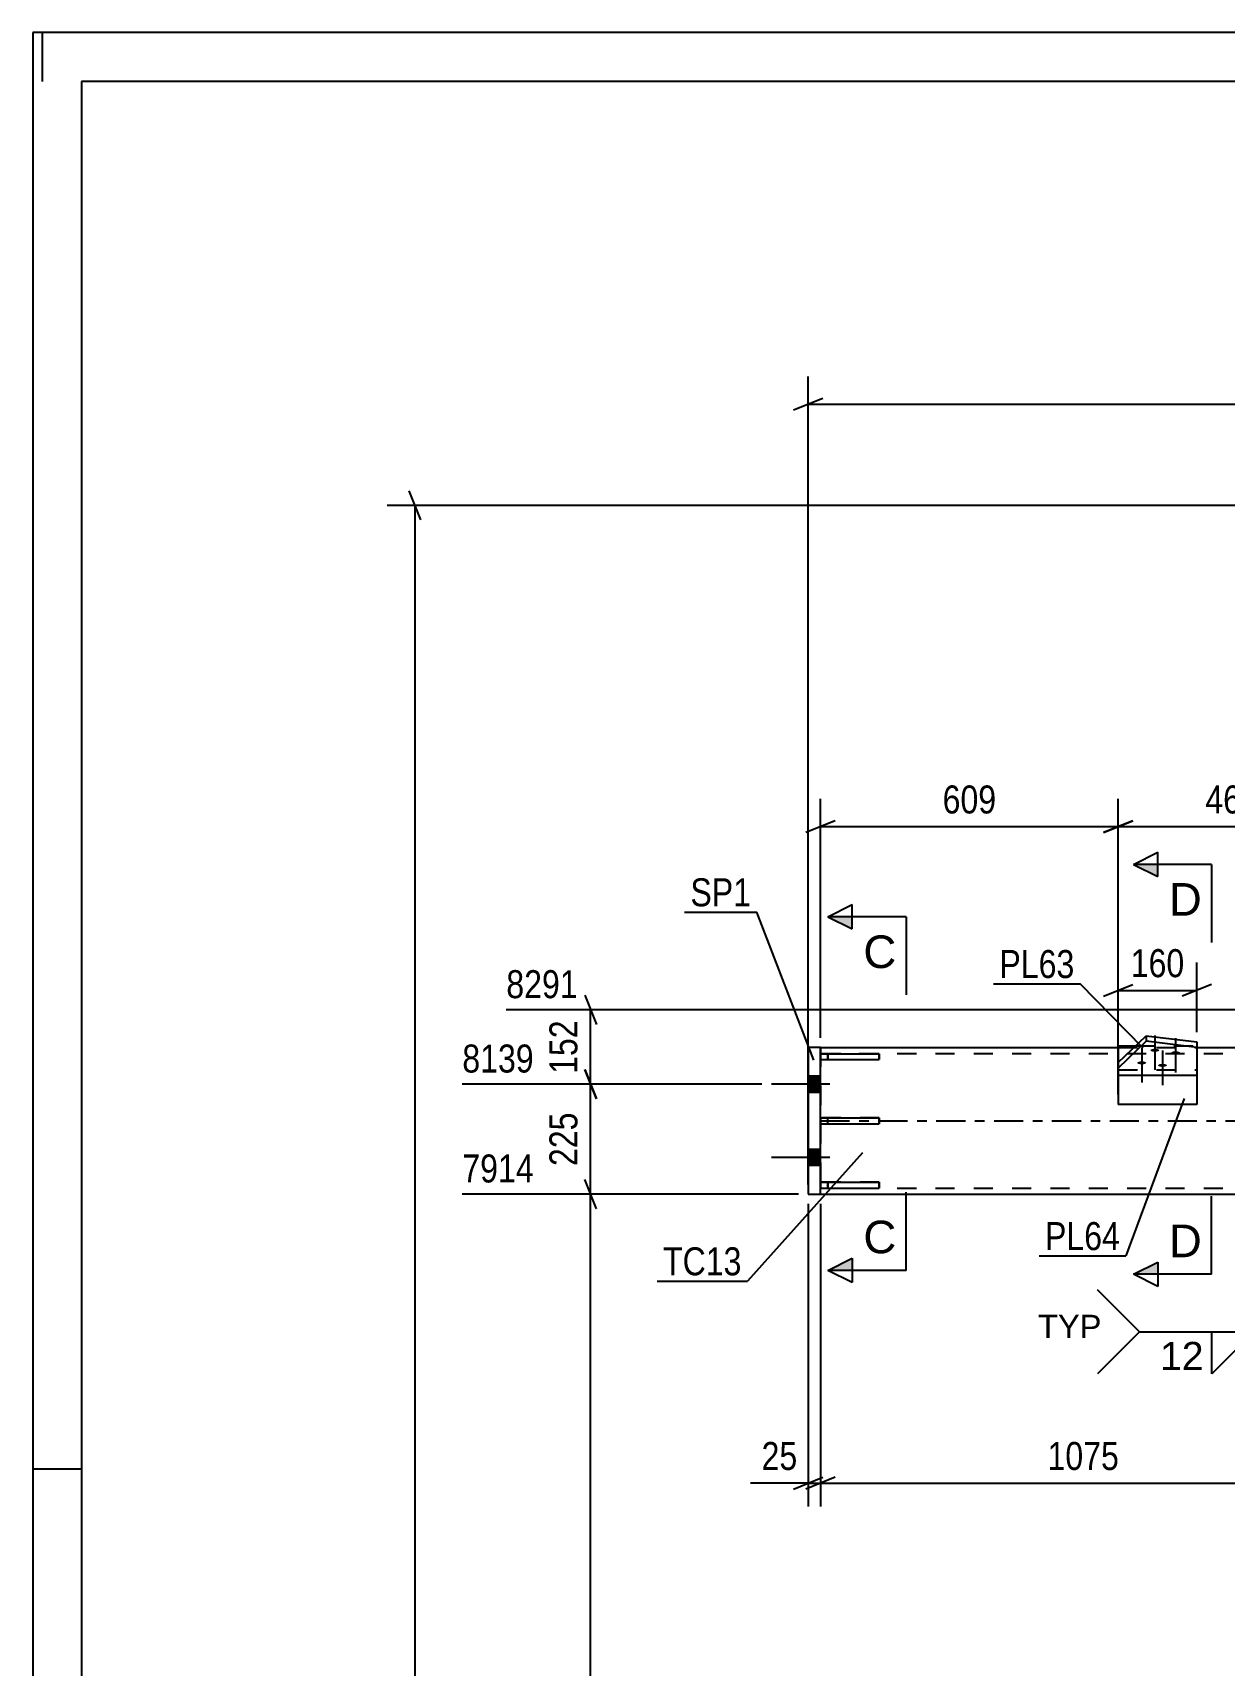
# Model space of a CAD drawing. Header units: millimetres. Extents: x 0 to 841, y 0 to 594.
# Drawn here: x 0 to 121.9, y 426.9 to 594 of the extents above; entities that cross this region are included whole.
import ezdxf

# ---------------------------------------------------------------- set-up
doc = ezdxf.new("R2010")
doc.units = ezdxf.units.MM
doc.linetypes.add('DXK_LINE_DOT2', pattern=[3.9198, 1.9599, -1.9599])
doc.linetypes.add('DXK_LINE_DOT3', pattern=[5.9187, 2.979, -0.9799, 0.9799, -0.9799])
doc.styles.add('Arial', font='ARIAL.TTF', dxfattribs={"height": 0.2})
doc.styles.add('Arial Narrow', font='ARIALN.TTF', dxfattribs={"height": 0.2})

# ---------------------------------------------------------------- blocks, each defined once
blk = doc.blocks.new('Unknown-682121906-1161')
at = {"color": 5, "linetype": 'Continuous'}
for p, q in [((841, 594), (0, 594)), ((0, 594), (0, 0)), ((1, 589), (1, 594)), ((836, 589), (5, 589)), ((5, 589), (5, 5)), ((5, 447), (0, 447))]:
    blk.add_line(p, q, dxfattribs=at)
blk = doc.blocks.new('Part-682121906-6011 - 5917')
at = {"color": 2, "linetype": 'Continuous'}
for p, q in [((80.59, 482.94), (86.59, 482.94)), ((80.59, 482.94), (80.59, 482.34)), ((86.59, 482.94), (86.59, 482.34)), ((80.59, 482.34), (86.59, 482.34))]:
    blk.add_line(p, q, dxfattribs=at)
at = {"color": 7, "linetype": 'DXK_LINE_DOT2'}
blk.add_line((81.34, 482.34), (81.34, 482.94), dxfattribs=at)
blk = doc.blocks.new('Part-682121906-6012 - 5917')
at = {"color": 2, "linetype": 'Continuous'}
for p, q in [((80.59, 489.51), (86.59, 489.51)), ((80.59, 489.51), (80.59, 488.91)), ((80.59, 488.91), (86.59, 488.91)), ((86.59, 489.51), (86.59, 488.91))]:
    blk.add_line(p, q, dxfattribs=at)
at = {"color": 7, "linetype": 'DXK_LINE_DOT2'}
blk.add_line((81.34, 488.91), (81.34, 489.51), dxfattribs=at)
blk = doc.blocks.new('Part-682121906-6016 - 5917')
at = {"color": 7, "linetype": 'DXK_LINE_DOT2'}
for p, q in [((86.59, 476.36), (80.59, 476.36)), ((80.59, 476.36), (80.59, 475.76)), ((81.34, 476.36), (81.34, 475.76)), ((86.59, 475.76), (86.59, 476.36)), ((80.59, 475.76), (86.59, 475.76))]:
    blk.add_line(p, q, dxfattribs=at)
blk = doc.blocks.new('Part-682121906-5952 - 5917')
at = {"color": 2, "linetype": 'Continuous'}
for p, q in [((80.59, 490.14), (111.05, 490.14)), ((119.07, 490.14), (134.34, 490.14)), ((80.59, 475.14), (134.34, 475.14))]:
    blk.add_line(p, q, dxfattribs=at)
at = {"color": 7, "linetype": 'DXK_LINE_DOT2'}
for p, q in [((80.59, 490.14), (80.59, 475.14)), ((80.59, 489.54), (134.34, 489.54)), ((111.05, 490.14), (119.07, 490.14)), ((134.34, 475.14), (134.34, 490.14)), ((80.59, 475.74), (134.34, 475.74))]:
    blk.add_line(p, q, dxfattribs=at)
at = {"color": 7, "linetype": 'DXK_LINE_DOT3'}
blk.add_line((80.59, 482.64), (134.34, 482.64), dxfattribs=at)
blk = doc.blocks.new('Part-682121906-6026 - 5917')
at = {"color": 2, "linetype": 'Continuous'}
for p, q in [((111.05, 490.33), (112.82, 490.33)), ((111.05, 490.33), (111.05, 488.62)), ((111.05, 487.28), (111.05, 484.33)), ((119.07, 487.28), (119.07, 484.33)), ((119.07, 484.33), (111.05, 484.33))]:
    blk.add_line(p, q, dxfattribs=at)
at = {"color": 7, "linetype": 'DXK_LINE_DOT2'}
for p, q in [((112.82, 490.33), (119.07, 490.33)), ((119.07, 490.33), (119.07, 487.28)), ((111.05, 488.62), (111.05, 487.28))]:
    blk.add_line(p, q, dxfattribs=at)
blk = doc.blocks.new('Part-682121906-5962 - 5917')
at = {"color": 2, "linetype": 'Continuous'}
for p, q in [((79.34, 490.14), (79.34, 475.14)), ((80.59, 490.14), (79.34, 490.14)), ((80.59, 475.14), (80.59, 490.14)), ((79.34, 475.14), (80.59, 475.14))]:
    blk.add_line(p, q, dxfattribs=at)
blk = doc.blocks.new('Part-682121906-6013 - 5917')
at = {"color": 2, "linetype": 'Continuous'}
for p, q in [((80.59, 476.36), (86.59, 476.36)), ((80.59, 476.36), (80.59, 475.76)), ((86.59, 476.36), (86.59, 475.76)), ((80.59, 475.76), (86.59, 475.76))]:
    blk.add_line(p, q, dxfattribs=at)
at = {"color": 7, "linetype": 'DXK_LINE_DOT2'}
blk.add_line((81.34, 475.76), (81.34, 476.36), dxfattribs=at)
blk = doc.blocks.new('Part-682121906-6014 - 5917')
at = {"color": 7, "linetype": 'DXK_LINE_DOT2'}
for p, q in [((86.59, 482.94), (80.59, 482.94)), ((80.59, 482.94), (80.59, 482.34)), ((81.34, 482.34), (81.34, 482.94)), ((86.59, 482.34), (86.59, 482.94)), ((80.59, 482.34), (86.59, 482.34))]:
    blk.add_line(p, q, dxfattribs=at)
blk = doc.blocks.new('Part-682121906-6015 - 5917')
at = {"color": 7, "linetype": 'DXK_LINE_DOT2'}
for p, q in [((86.59, 489.51), (80.59, 489.51)), ((80.59, 489.51), (80.59, 488.91)), ((80.59, 488.91), (86.59, 488.91)), ((81.34, 489.51), (81.34, 488.91)), ((86.59, 488.91), (86.59, 489.51))]:
    blk.add_line(p, q, dxfattribs=at)
blk = doc.blocks.new('Part-682121906-6060 - 5917')
at = {"color": 2, "linetype": 'Continuous'}
for p, q in [((111.05, 488.62), (113.89, 491.36)), ((113.89, 491.36), (119.07, 490.72)), ((113.89, 491.36), (113.89, 490.79)), ((113.89, 490.79), (111.05, 488.05)), ((119.07, 490.15), (113.89, 490.79)), ((119.07, 490.72), (119.07, 487.28)), ((111.05, 487.28), (111.05, 488.62)), ((119.07, 487.28), (111.05, 487.28))]:
    blk.add_line(p, q, dxfattribs=at)
at = {"color": 7, "linetype": 'DXK_LINE_DOT2'}
blk.add_line((111.05, 487.85), (119.07, 487.85), dxfattribs=at)
blk = doc.blocks.new('Bolt-682121906-6063 - 5917')
at = {"linetype": 'Continuous'}
for points in [[(79.34, 487.21), (79.34, 485.56), (80.59, 485.56), (80.59, 487.21)], [(79.34, 487.21), (79.34, 485.56), (80.59, 485.56), (80.59, 487.21)], [(79.34, 479.71), (79.34, 478.06), (80.59, 478.06), (80.59, 479.71)], [(79.34, 479.71), (79.34, 478.06), (80.59, 478.06), (80.59, 479.71)]]:
    blk.add_hatch(color=1, dxfattribs=at).paths.add_polyline_path(points)
at = {"color": 1, "linetype": 'Continuous'}
for p, q in [((81.54, 486.39), (75.59, 486.39)), ((81.54, 486.39), (75.59, 486.39)), ((80.59, 487.21), (79.34, 487.21)), ((80.59, 487.21), (79.34, 487.21)), ((80.59, 485.56), (79.34, 485.56)), ((80.59, 485.56), (79.34, 485.56)), ((80.59, 479.71), (79.34, 479.71)), ((80.59, 479.71), (79.34, 479.71)), ((81.54, 478.89), (75.59, 478.89)), ((81.54, 478.89), (75.59, 478.89)), ((80.59, 478.06), (79.34, 478.06)), ((80.59, 478.06), (79.34, 478.06))]:
    blk.add_line(p, q, dxfattribs=at)
blk = doc.blocks.new('Bolt-682121906-6069 - 5917')
at = {"linetype": 'Continuous'}
for points in [[(114.79, 490.02), (114.88, 490.02), (114.97, 490.01), (115.05, 489.99), (115.12, 489.97), (115.18, 489.95), (115.21, 489.92), (115.23, 489.88), (115.23, 489.85), (115.21, 489.82), (115.18, 489.79), (115.12, 489.77), (115.05, 489.74), (114.97, 489.73), (114.88, 489.72), (114.79, 489.71), (114.69, 489.72), (114.6, 489.73), (114.52, 489.74), (114.45, 489.77), (114.4, 489.79), (114.36, 489.82), (114.34, 489.85), (114.34, 489.88), (114.36, 489.92), (114.4, 489.95), (114.45, 489.97), (114.52, 489.99), (114.6, 490.01), (114.69, 490.02)], [(116.91, 489.77), (117, 489.76), (117.09, 489.75), (117.17, 489.74), (117.24, 489.71), (117.3, 489.69), (117.33, 489.66), (117.35, 489.63), (117.35, 489.6), (117.33, 489.56), (117.3, 489.53), (117.24, 489.51), (117.17, 489.49), (117.09, 489.47), (117, 489.46), (116.91, 489.46), (116.81, 489.46), (116.72, 489.47), (116.64, 489.49), (116.57, 489.51), (116.52, 489.53), (116.48, 489.56), (116.46, 489.6), (116.46, 489.63), (116.48, 489.66), (116.52, 489.69), (116.57, 489.71), (116.64, 489.74), (116.72, 489.75), (116.81, 489.76)], [(113.45, 488.73), (113.54, 488.73), (113.63, 488.72), (113.71, 488.7), (113.78, 488.68), (113.84, 488.66), (113.88, 488.63), (113.9, 488.6), (113.9, 488.56), (113.88, 488.53), (113.84, 488.5), (113.78, 488.48), (113.71, 488.45), (113.63, 488.44), (113.54, 488.43), (113.45, 488.43), (113.36, 488.43), (113.27, 488.44), (113.18, 488.45), (113.11, 488.48), (113.06, 488.5), (113.02, 488.53), (113, 488.56), (113, 488.6), (113.02, 488.63), (113.06, 488.66), (113.11, 488.68), (113.18, 488.7), (113.27, 488.72), (113.36, 488.73)], [(115.57, 488.48), (115.66, 488.47), (115.75, 488.46), (115.83, 488.45), (115.9, 488.43), (115.96, 488.4), (116, 488.37), (116.02, 488.34), (116.02, 488.31), (116, 488.27), (115.96, 488.25), (115.9, 488.22), (115.83, 488.2), (115.75, 488.18), (115.66, 488.17), (115.57, 488.17), (115.48, 488.17), (115.39, 488.18), (115.3, 488.2), (115.23, 488.22), (115.18, 488.25), (115.14, 488.27), (115.12, 488.31), (115.12, 488.34), (115.14, 488.37), (115.18, 488.4), (115.23, 488.43), (115.3, 488.45), (115.39, 488.46), (115.48, 488.47)]]:
    blk.add_hatch(color=1, dxfattribs=at).paths.add_polyline_path(points)
at = {"color": 1, "linetype": 'Continuous'}
for p, q in [((114.79, 491.37), (114.79, 487.85)), ((113.45, 490.08), (113.45, 486.56)), ((115.57, 489.83), (115.57, 486.3)), ((116.91, 491.11), (116.91, 487.59))]:
    blk.add_line(p, q, dxfattribs=at)
blk = doc.blocks.new('StraightDimension-682121906-6197 - 5917')
at = {"color": 7, "linetype": 'Continuous'}
for p, q in [((39.72, 544.13), (38.52, 547.13)), ((138.34, 545.63), (36.27, 545.63)), ((39.12, 271.99), (39.12, 545.63))]:
    blk.add_line(p, q, dxfattribs=at)
blk = doc.blocks.new('StraightDimension-682121906-6338 - 5917')
at = {"color": 7, "linetype": 'Continuous'}
for p, q in [((111.05, 485.33), (111.05, 515.6)), ((134.34, 495), (134.34, 515.6)), ((112.55, 513.35), (109.55, 512.15)), ((132.84, 512.15), (135.84, 513.35)), ((111.05, 512.75), (134.34, 512.75))]:
    blk.add_line(p, q, dxfattribs=at)
at = {"color": 0}
blk.add_wipeout([(126.04, 513.5), (126.04, 517.7), (119.35, 517.7), (119.35, 513.5)], dxfattribs=at)
at = {"color": 3, "style": 'Arial Narrow'}
blk.add_text('466', height=2.863, dxfattribs=at).set_placement((119.95, 514.1))
blk = doc.blocks.new('StraightDimension-682121906-35514 - 5917')
at = {"color": 7, "linetype": 'Continuous'}
for p, q in [((57.67, 473.64), (56.47, 476.64)), ((78.34, 475.14), (43.95, 475.14)), ((57.07, 333.14), (57.07, 475.14)), ((56.47, 334.64), (57.67, 331.64)), ((104.59, 333.14), (48.45, 333.14))]:
    blk.add_line(p, q, dxfattribs=at)
at = {"color": 0, "linetype": 'Continuous'}
blk.add_wipeout([(51.87, 475.74), (51.87, 479.94), (43.35, 479.94), (43.35, 475.74)], dxfattribs=at)
at = {"color": 0}
blk.add_wipeout([(56.32, 408.39), (52.12, 408.39), (52.12, 399.88), (56.32, 399.88)], dxfattribs=at)
at = {"color": 3, "linetype": 'Continuous', "style": 'Arial Narrow'}
blk.add_text('7914', height=2.863, dxfattribs=at).set_placement((43.95, 476.34))
at = {"color": 3, "style": 'Arial Narrow'}
blk.add_text('2840', height=2.863, rotation=90.0002, dxfattribs=at).set_placement((55.72, 400.48))
blk = doc.blocks.new('StraightDimension-682121906-6186 - 5917')
at = {"color": 7, "linetype": 'Continuous'}
for p, q in [((79.34, 476.14), (79.34, 558.82)), ((213.09, 491.14), (213.09, 558.82)), ((80.84, 556.57), (77.84, 555.37)), ((211.59, 555.37), (214.59, 556.57)), ((79.34, 555.97), (213.09, 555.97))]:
    blk.add_line(p, q, dxfattribs=at)
at = {"color": 0}
blk.add_wipeout([(150.48, 556.72), (150.48, 560.92), (141.96, 560.92), (141.96, 556.72)], dxfattribs=at)
at = {"color": 3, "style": 'Arial Narrow'}
blk.add_text('2675', height=2.863, dxfattribs=at).set_placement((142.56, 557.32))
blk = doc.blocks.new('StraightDimension-682121906-6332 - 5917')
at = {"color": 7, "linetype": 'Continuous'}
for p, q in [((80.59, 491.14), (80.59, 515.6)), ((111.05, 485.33), (111.05, 515.6)), ((82.09, 513.35), (79.09, 512.15)), ((109.55, 512.15), (112.55, 513.35)), ((80.59, 512.75), (111.05, 512.75))]:
    blk.add_line(p, q, dxfattribs=at)
at = {"color": 0}
blk.add_wipeout([(99.16, 513.5), (99.16, 517.7), (92.48, 517.7), (92.48, 513.5)], dxfattribs=at)
at = {"color": 3, "style": 'Arial Narrow'}
blk.add_text('609', height=2.863, dxfattribs=at).set_placement((93.08, 514.1))
blk = doc.blocks.new('StraightDimension-682121906-14581 - 5917')
at = {"color": 7, "linetype": 'Continuous'}
for p, q in [((80.59, 474.14), (80.59, 443.17)), ((134.34, 474.14), (134.34, 443.17)), ((82.09, 446.17), (79.09, 444.97)), ((132.84, 444.97), (135.84, 446.17)), ((80.59, 445.57), (134.34, 445.57))]:
    blk.add_line(p, q, dxfattribs=at)
at = {"color": 0}
blk.add_wipeout([(111.72, 446.32), (111.72, 450.52), (103.21, 450.52), (103.21, 446.32)], dxfattribs=at)
at = {"color": 3, "style": 'Arial Narrow'}
blk.add_text('1075', height=2.863, dxfattribs=at).set_placement((103.81, 446.92))
blk = doc.blocks.new('StraightDimension-682121906-14582 - 5917')
at = {"color": 7, "linetype": 'Continuous'}
for p, q in [((79.34, 474.14), (79.34, 443.17)), ((80.59, 474.14), (80.59, 443.17)), ((77.84, 444.97), (80.84, 446.17)), ((82.09, 446.17), (79.09, 444.97)), ((79.34, 445.57), (80.59, 445.57))]:
    blk.add_line(p, q, dxfattribs=at)
at = {"color": 0}
blk.add_wipeout([(78.82, 446.32), (78.82, 450.52), (73.96, 450.52), (73.96, 446.32)], dxfattribs=at)
at = {"color": 7, "linetype": 'Continuous'}
blk.add_line((79.34, 445.57), (73.44, 445.57), dxfattribs=at)
blk.add_line((79.34, 445.57), (73.44, 445.57), dxfattribs=at)
at = {"color": 3, "style": 'Arial Narrow'}
blk.add_text('25', height=2.863, dxfattribs=at).set_placement((74.56, 446.92))
blk = doc.blocks.new('StraightDimension-682121906-35512 - 5917')
at = {"color": 7, "linetype": 'Continuous'}
for p, q in [((56.47, 495.5), (57.67, 492.5)), ((133.34, 494), (48.45, 494)), ((57.07, 486.39), (57.07, 494)), ((57.67, 484.89), (56.47, 487.89)), ((74.59, 486.39), (43.95, 486.39))]:
    blk.add_line(p, q, dxfattribs=at)
at = {"color": 0, "linetype": 'Continuous'}
blk.add_wipeout([(56.37, 494.6), (56.37, 498.8), (47.85, 498.8), (47.85, 494.6)], dxfattribs=at)
at = {"color": 0}
blk.add_wipeout([(56.32, 493.53), (52.12, 493.53), (52.12, 486.85), (56.32, 486.85)], dxfattribs=at)
at = {"color": 3, "linetype": 'Continuous', "style": 'Arial Narrow'}
blk.add_text('8291', height=2.863, dxfattribs=at).set_placement((48.45, 495.2))
at = {"color": 3, "style": 'Arial Narrow'}
blk.add_text('152', height=2.863, rotation=90.0002, dxfattribs=at).set_placement((55.72, 487.45))
blk = doc.blocks.new('StraightDimension-682121906-35513 - 5917')
at = {"color": 7, "linetype": 'Continuous'}
for p, q in [((56.47, 487.89), (57.67, 484.89)), ((74.59, 486.39), (43.95, 486.39)), ((57.07, 475.14), (57.07, 486.39)), ((57.67, 473.64), (56.47, 476.64)), ((78.34, 475.14), (43.95, 475.14))]:
    blk.add_line(p, q, dxfattribs=at)
at = {"color": 0, "linetype": 'Continuous'}
blk.add_wipeout([(51.87, 486.99), (51.87, 491.19), (43.35, 491.19), (43.35, 486.99)], dxfattribs=at)
at = {"color": 0}
blk.add_wipeout([(56.32, 484.1), (52.12, 484.1), (52.12, 477.42), (56.32, 477.42)], dxfattribs=at)
at = {"color": 3, "linetype": 'Continuous', "style": 'Arial Narrow'}
blk.add_text('8139', height=2.863, dxfattribs=at).set_placement((43.95, 487.59))
at = {"color": 3, "style": 'Arial Narrow'}
blk.add_text('225', height=2.863, rotation=90.0002, dxfattribs=at).set_placement((55.72, 478.02))
blk = doc.blocks.new('StraightDimension-682121906-36213 - 5917')
at = {"color": 7, "linetype": 'Continuous'}
for p, q in [((111.05, 491.33), (111.05, 498.85)), ((119.07, 491.72), (119.07, 498.85)), ((109.55, 495.4), (112.55, 496.6)), ((120.57, 496.6), (117.57, 495.4)), ((111.05, 496), (119.07, 496))]:
    blk.add_line(p, q, dxfattribs=at)
at = {"color": 0}
blk.add_wipeout([(118.4, 496.75), (118.4, 500.95), (111.72, 500.95), (111.72, 496.75)], dxfattribs=at)
at = {"color": 3, "style": 'Arial Narrow'}
blk.add_text('160', height=2.863, dxfattribs=at).set_placement((112.32, 497.35))
blk = doc.blocks.new('Mark-682121906-5948 - 5917')
at = {"color": 0}
blk.add_wipeout([(72.52, 466.84), (72.52, 469.84), (64.48, 469.84), (64.48, 466.84)], dxfattribs=at)
blk.add_wipeout([(72.52, 466.84), (72.52, 469.84), (64.48, 469.84), (64.48, 466.84)], dxfattribs=at)
at = {"color": 30, "linetype": 'Continuous'}
for p in [(84.88, 479.38), (63.88, 466.24)]:
    blk.add_line(p, (73.12, 466.24), dxfattribs=at)
at = {"color": 3, "style": 'Arial Narrow'}
blk.add_text('TC13', height=2.863, dxfattribs=at).set_placement((64.48, 466.84))
blk = doc.blocks.new('Mark-682121906-6022 - 5917')
at = {"color": 0}
blk.add_wipeout([(111.22, 469.42), (111.22, 472.42), (103.55, 472.42), (103.55, 469.42)], dxfattribs=at)
blk.add_wipeout([(111.22, 469.42), (111.22, 472.42), (103.55, 472.42), (103.55, 469.42)], dxfattribs=at)
at = {"color": 30, "linetype": 'Continuous'}
for p in [(117.78, 484.93), (102.95, 468.82)]:
    blk.add_line(p, (111.82, 468.82), dxfattribs=at)
at = {"color": 3, "style": 'Arial Narrow'}
blk.add_text('PL64', height=2.863, dxfattribs=at).set_placement((103.55, 469.42))
blk = doc.blocks.new('Mark-682121906-5958 - 5917')
at = {"color": 0}
blk.add_wipeout([(73.49, 504.6), (73.49, 507.6), (67.28, 507.6), (67.28, 504.6)], dxfattribs=at)
blk.add_wipeout([(73.49, 504.6), (73.49, 507.6), (67.28, 507.6), (67.28, 504.6)], dxfattribs=at)
at = {"color": 30, "linetype": 'Continuous'}
for p in [(66.68, 504), (79.92, 488.85)]:
    blk.add_line(p, (74.09, 504), dxfattribs=at)
at = {"color": 3, "style": 'Arial Narrow'}
blk.add_text('SP1', height=2.863, dxfattribs=at).set_placement((67.28, 504.6))
blk = doc.blocks.new('SectionMark-682121906-6392 - 5917')
at = {"linetype": 'Continuous'}
for points in [[(83.84, 503.53), (83.84, 502.28), (81.34, 503.53)], [(83.84, 468.59), (83.84, 467.34), (81.34, 467.34)]]:
    blk.add_hatch(color=6, dxfattribs=at).paths.add_polyline_path(points)
at = {"color": 6, "linetype": 'Continuous'}
for p, q in [((81.34, 503.53), (83.84, 504.78)), ((83.84, 502.28), (83.84, 504.78)), ((89.34, 503.53), (81.34, 503.53)), ((81.34, 503.53), (83.84, 502.28)), ((89.34, 503.53), (89.34, 495.53)), ((89.34, 467.34), (89.34, 475.34)), ((81.34, 467.34), (83.84, 468.59)), ((83.84, 468.59), (83.84, 466.09)), ((89.34, 467.34), (81.34, 467.34)), ((83.84, 466.09), (81.34, 467.34))]:
    blk.add_line(p, q, dxfattribs=at)
at = {"color": 0, "linetype": 'Continuous'}
for points in [[(88.34, 498.28), (88.34, 501.78), (84.97, 501.78), (84.97, 498.28)], [(88.34, 469.09), (88.34, 472.59), (84.97, 472.59), (84.97, 469.09)]]:
    blk.add_wipeout(points, dxfattribs=at)
at = {"color": 3, "linetype": 'Continuous', "style": 'Arial'}
for p in [(84.97, 498.28), (84.97, 469.09)]:
    blk.add_text('C', height=3.34, dxfattribs=at).set_placement(p)
blk = doc.blocks.new('SectionMark-682121906-6394 - 5917')
at = {"linetype": 'Continuous'}
for points in [[(115.09, 508.89), (115.09, 507.64), (112.59, 508.89)], [(115.09, 468.19), (115.09, 466.94), (112.59, 466.94)]]:
    blk.add_hatch(color=6, dxfattribs=at).paths.add_polyline_path(points)
at = {"color": 6, "linetype": 'Continuous'}
for p, q in [((112.59, 508.89), (115.09, 510.14)), ((115.09, 507.64), (115.09, 510.14)), ((120.59, 508.89), (112.59, 508.89)), ((112.59, 508.89), (115.09, 507.64)), ((120.59, 508.89), (120.59, 500.89)), ((120.59, 466.94), (120.59, 474.94)), ((112.59, 466.94), (115.09, 468.19)), ((115.09, 468.19), (115.09, 465.69)), ((120.59, 466.94), (112.59, 466.94)), ((115.09, 465.69), (112.59, 466.94))]:
    blk.add_line(p, q, dxfattribs=at)
at = {"color": 0, "linetype": 'Continuous'}
for points in [[(119.59, 503.64), (119.59, 507.14), (116.22, 507.14), (116.22, 503.64)], [(119.59, 468.69), (119.59, 472.19), (116.22, 472.19), (116.22, 468.69)]]:
    blk.add_wipeout(points, dxfattribs=at)
at = {"color": 3, "linetype": 'Continuous', "style": 'Arial'}
for p in [(116.22, 503.64), (116.22, 468.69)]:
    blk.add_text('D', height=3.34, dxfattribs=at).set_placement(p)
blk = doc.blocks.new('WeldMark-682121906-6400 - 5917')
at = {"linetype": 'Continuous'}
blk.add_hatch(color=30, dxfattribs=at).paths.add_polyline_path([(132.41, 472.72), (134.34, 475.14), (133.77, 472.1)])
at = {"color": 30, "linetype": 'Continuous'}
blk.add_line((134.34, 475.14), (127.87, 461.06), dxfattribs=at)
at = {"color": 3, "linetype": 'Continuous'}
for q in [(108.93, 465.34), (108.93, 456.77)]:
    blk.add_line((113.22, 461.06), q, dxfattribs=at)
for start, end in [(90, 270), (270, 90)]:
    blk.add_arc((127.87, 461.06), 1.5, start, end, dxfattribs=at)
at = {"color": 0}
blk.add_wipeout([(119.97, 456.96), (119.97, 460.36), (115.12, 460.36), (115.12, 456.96)], dxfattribs=at)
at = {"color": 30, "linetype": 'Continuous'}
blk.add_line((113.22, 461.06), (127.87, 461.06), dxfattribs=at)
at = {"color": 3, "linetype": 'Continuous'}
for p, q in [((120.62, 461.06), (124.91, 461.06)), ((124.91, 461.06), (120.62, 456.77)), ((120.62, 456.77), (120.62, 461.06))]:
    blk.add_line(p, q, dxfattribs=at)
at = {"color": 3, "style": 'Arial'}
blk.add_text('12', height=2.865, dxfattribs=at).set_placement((115.32, 457.16))
at = {"color": 0, "linetype": 'Continuous'}
blk.add_wipeout([(109.32, 460.41), (109.32, 462.91), (102.84, 462.91), (102.84, 460.41)], dxfattribs=at)
blk.add_wipeout([(109.32, 460.41), (109.32, 462.91), (102.84, 462.91), (102.84, 460.41)], dxfattribs=at)
at = {"color": 3, "linetype": 'Continuous', "style": 'Arial'}
blk.add_text('TYP', height=2.388, dxfattribs=at).set_placement((102.84, 460.41))
blk = doc.blocks.new('Mark-682121906-36265 - 5917')
at = {"color": 0}
blk.add_wipeout([(106.56, 497.26), (106.56, 500.26), (98.89, 500.26), (98.89, 497.26)], dxfattribs=at)
blk.add_wipeout([(106.56, 497.26), (106.56, 500.26), (98.89, 500.26), (98.89, 497.26)], dxfattribs=at)
at = {"color": 30, "linetype": 'Continuous'}
for p in [(98.29, 496.66), (113.58, 490.07)]:
    blk.add_line(p, (107.16, 496.66), dxfattribs=at)
at = {"color": 3, "style": 'Arial Narrow'}
blk.add_text('PL63', height=2.863, dxfattribs=at).set_placement((98.89, 497.26))

msp = doc.modelspace()

# ---------------------------------------------------------------- block references
for name in ['Unknown-682121906-1161', 'Part-682121906-6060 - 5917', 'Bolt-682121906-6069 - 5917', 'Part-682121906-5962 - 5917', 'Part-682121906-5952 - 5917', 'Part-682121906-6026 - 5917', 'Part-682121906-6012 - 5917', 'Part-682121906-6015 - 5917', 'Bolt-682121906-6063 - 5917', 'Part-682121906-6011 - 5917', 'Part-682121906-6014 - 5917', 'Part-682121906-6016 - 5917', 'Part-682121906-6013 - 5917']:
    msp.add_blockref(name, (0, 0))

# ---------------------------------------------------------------- next in the draw order: block references
msp.add_blockref('StraightDimension-682121906-6197 - 5917', (0, 0))

# ---------------------------------------------------------------- next in the draw order: block references
for name in ['StraightDimension-682121906-6338 - 5917', 'StraightDimension-682121906-35514 - 5917']:
    msp.add_blockref(name, (0, 0))

# ---------------------------------------------------------------- next in the draw order: block references
for name in ['StraightDimension-682121906-6186 - 5917', 'StraightDimension-682121906-14581 - 5917']:
    msp.add_blockref(name, (0, 0))

# ---------------------------------------------------------------- next in the draw order: block references
for name in ['StraightDimension-682121906-6332 - 5917', 'StraightDimension-682121906-14582 - 5917']:
    msp.add_blockref(name, (0, 0))

# ---------------------------------------------------------------- next in the draw order: block references
msp.add_blockref('StraightDimension-682121906-35512 - 5917', (0, 0))

# ---------------------------------------------------------------- next in the draw order: block references
for name in ['StraightDimension-682121906-36213 - 5917', 'StraightDimension-682121906-35513 - 5917', 'Mark-682121906-6022 - 5917']:
    msp.add_blockref(name, (0, 0))

# ---------------------------------------------------------------- next in the draw order: block references
for name in ['SectionMark-682121906-6394 - 5917', 'Mark-682121906-5958 - 5917', 'Mark-682121906-5948 - 5917']:
    msp.add_blockref(name, (0, 0))

# ---------------------------------------------------------------- next in the draw order: block references
for name in ['SectionMark-682121906-6392 - 5917', 'Mark-682121906-36265 - 5917', 'WeldMark-682121906-6400 - 5917']:
    msp.add_blockref(name, (0, 0))

doc.saveas('drawing.dxf')
